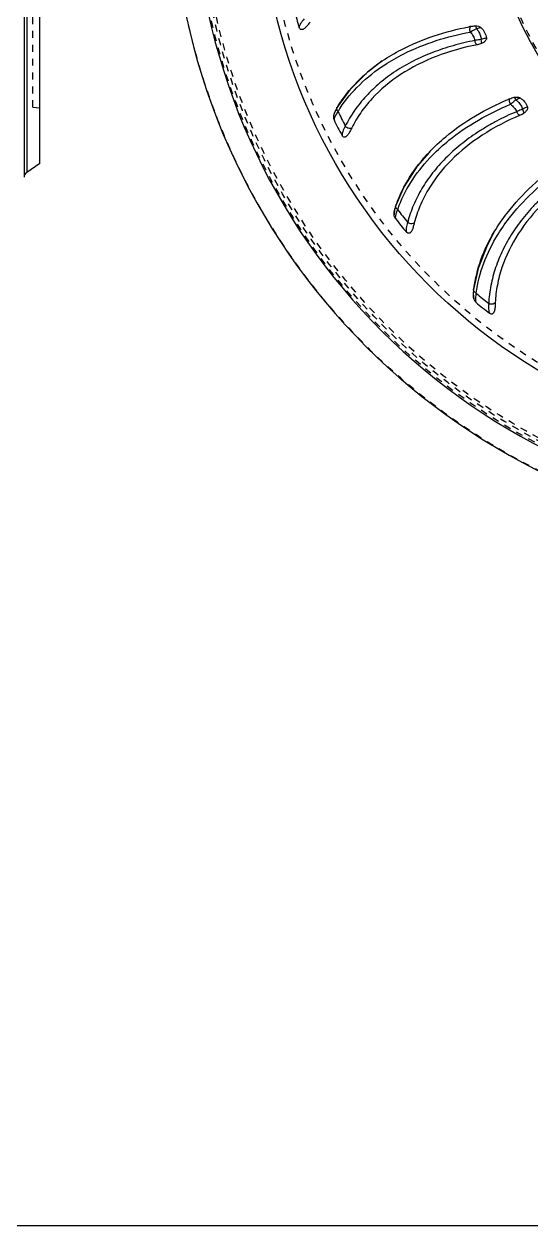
# Model space of a CAD drawing. Header units: millimetres. Extents: x 723 to 11228, y -2384 to 1578.
# Drawn here: x 1512.1 to 1631.7, y -80.4 to 202.8 of the extents above; entities that cross this region are included whole.
import ezdxf

# ---------------------------------------------------------------- set-up
doc = ezdxf.new("R2010")
doc.units = ezdxf.units.MM
doc.header["$LTSCALE"] = 16.335
doc.linetypes.add('HIDDEN', pattern=[0.2, 0.1, -0.1])
doc.layers.get('0').update_dxf_attribs({"linetype": 'CONTINUOUS'})
doc.layers.add('DEFAULT_2', color=8, linetype='HIDDEN')

msp = doc.modelspace()

# ---------------------------------------------------------------- linework, layer by layer
at = {"color": 7, "linetype": 'Continuous'}
for p, q in [((1512.129, 308.161), (1512.129, 166.692)), ((1512.788, 307.01), (1512.788, 167.846)), ((1515.886, 169.929), (1515.886, 304.923)), ((1585.262, 181.703), (1585.129, 181.119)), ((1585.636, 182.598), (1585.262, 181.703)), ((1585.976, 183.201), (1585.636, 182.598)), ((1585.975, 183.2), (1585.976, 183.201)), ((1515.886, 169.928), (1512.788, 167.842)), ((1599.522, 159.037), (1599.413, 157.835)), ((1599.811, 160.029), (1599.522, 159.037))]:
    msp.add_line(p, q, dxfattribs=at)
msp.add_lwpolyline([(993.956, 533.645), (2003.412, 533.645), (2003.412, -80.393), (993.956, -80.393)], close=True)
for points in [[(1596.623, 194.076), (1593.102, 191.412), (1588.962, 187.299), (1585.975, 183.2)], [(1607.724, 172.629), (1604.874, 169.28), (1601.805, 164.519), (1599.81, 160.026)], [(1623.038, 153.806), (1621.336, 150.646), (1619.223, 145.201), (1618.16, 140.236)], [(1618.16, 140.239), (1618.085, 139.217), (1618.22, 138.04)]]:
    msp.add_lwpolyline(points, dxfattribs=at)
for radius in [135.62, 81.527]:
    msp.add_circle((1703.239, 237.426), radius, dxfattribs=at)
for centre, radius, start, end in [((1703.239, 237.426), 156.319, 100.49785, 79.50215), ((1703.239, 237.426), 151.093, 100.82307, 79.17693), ((1676.548, 231.201), 103.737, 194.07301, 196.36445), ((1629.975, 134.749), 68.613, 100.49891, 100.85267), ((1650.138, 86.073), 119.724, 104.61999, 105.13088), ((1652.891, 121.857), 68.532, 112.5002, 112.85323), ((1554.897, 276.552), 117.325, 307.81991, 308.07816), ((1682.767, 78.358), 119.728, 116.62358, 117.13087), ((1612.333, 166.035), 30.731, 147.00912, 148.28699), ((1677.073, 225.168), 100.533, 205.30974, 207.50732), ((1612.526, 165.91), 30.961, 146.54651, 147.01009), ((1678.418, 225.808), 103.731, 206.07119, 208.36299), ((1513.626, 166.598), 1.5, 123.95788, 176.41702), ((1600.383, 159.826), 0.604, 160.73074, 166.46783), ((1629.16, 148.717), 30.731, 159.00913, 160.28699), ((1680.191, 220.018), 100.533, 217.30974, 219.50732), ((1629.374, 148.636), 30.96, 158.55613, 159.01011), ((1681.368, 220.919), 103.72, 218.06746, 220.35849), ((1618.762, 140.159), 0.604, 172.77181, 178.95331), ((1684.312, 215.629), 100.533, 229.30974, 231.50732), ((1685.269, 216.747), 103.707, 230.06368, 232.35377)]:
    msp.add_arc(centre, radius, start, end, dxfattribs=at)
for points, knots in [([(1578.221, 203.975), (1577.908, 203.636), (1577.491, 203.139), (1577.126, 202.438), (1577.03, 202.12), (1577.013, 201.974)], [0, 0, 0, 0, 0.5851009, 0.8137821, 1, 1, 1, 1]), ([(1579.608, 203.24), (1579.418, 203.003), (1579.138, 202.648), (1578.749, 202.193), (1578.448, 201.881), (1578.173, 201.658), (1577.933, 201.527), (1577.741, 201.463), (1577.533, 201.449), (1577.311, 201.52), (1577.119, 201.704), (1577.042, 201.878), (1577.013, 201.974)], [0, 0, 0, 0, 0.2539907, 0.3784531, 0.4996897, 0.6161822, 0.6724856, 0.7278618, 0.7838423, 0.8445291, 0.9165742, 1, 1, 1, 1]), ([(1596.623, 194.076), (1598.063, 195.05), (1604.403, 198.796), (1611.544, 201.079), (1617.057, 202.135)], [0, 0, 0, 0, 0.2364711, 1, 1, 1, 1]), ([(1617.372, 200.905), (1617.342, 201.04), (1617.304, 201.31), (1617.292, 201.691), (1617.343, 201.997), (1617.42, 202.167), (1617.473, 202.214)], [0, 0, 0, 0, 0.3074397, 0.6053582, 0.8421267, 1, 1, 1, 1]), ([(1618.888, 201.645), (1618.761, 201.583), (1618.254, 201.339), (1617.75, 201.089), (1617.372, 200.905)], [0, 0, 0, 0, 0.2514606, 1, 1, 1, 1]), ([(1617.473, 202.214), (1617.658, 202.248), (1618.029, 202.315), (1618.407, 202.351), (1618.596, 202.348)], [0, 0, 0, 0, 0.4987415, 1, 1, 1, 1]), ([(1618.596, 202.348), (1618.829, 202.343), (1619.298, 202.289), (1619.751, 202.086), (1619.919, 201.919)], [0, 0, 0, 0, 0.4959759, 1, 1, 1, 1]), ([(1618.888, 201.645), (1618.844, 201.784), (1618.757, 202.023), (1618.654, 202.256), (1618.596, 202.348)], [0, 0, 0, 0, 0.5735743, 1, 1, 1, 1]), ([(1618.888, 201.645), (1619.034, 201.471), (1619.37, 201.009), (1619.76, 200.178), (1619.915, 199.504), (1619.946, 199.163)], [0, 0, 0, 0, 0.2488904, 0.6245378, 1, 1, 1, 1]), ([(1619.919, 201.919), (1620.25, 201.591), (1620.832, 200.844), (1621.127, 199.934), (1621.182, 199.472)], [0, 0, 0, 0, 0.4998084, 1, 1, 1, 1]), ([(1618.456, 198.899), (1616.722, 198.606), (1614.174, 197.969), (1610.866, 196.933), (1608.472, 196.077), (1606.159, 195.125), (1603.222, 193.732), (1599.784, 191.753), (1596.64, 189.443), (1594.373, 187.422), (1592.31, 185.316), (1590.038, 182.49), (1588.508, 180.029), (1587.905, 178.736)], [0, 0, 0, 0, 0.1391804, 0.2073565, 0.2744418, 0.3404175, 0.4052995, 0.5317363, 0.6538274, 0.7133763, 0.7720291, 0.887033, 1, 1, 1, 1]), ([(1597.232, 193.202), (1598.664, 194.134), (1604.944, 197.71), (1611.96, 199.894), (1617.371, 200.905)], [0, 0, 0, 0, 0.2368915, 1, 1, 1, 1]), ([(1617.372, 200.905), (1617.63, 200.606), (1618.111, 199.997), (1618.372, 199.262), (1618.456, 198.899)], [0, 0, 0, 0, 0.5152924, 1, 1, 1, 1]), ([(1619.946, 199.163), (1619.821, 199.14), (1619.506, 199.087), (1619.009, 199.001), (1618.637, 198.937), (1618.456, 198.899)], [0, 0, 0, 0, 0.2524693, 0.6324407, 1, 1, 1, 1]), ([(1619.059, 197.901), (1619.001, 197.898), (1618.859, 197.981), (1618.699, 198.2), (1618.558, 198.521), (1618.485, 198.768), (1618.456, 198.899)], [0, 0, 0, 0, 0.1424133, 0.366311, 0.6694525, 1, 1, 1, 1]), ([(1621.181, 199.472), (1621.077, 199.45), (1620.819, 199.392), (1620.402, 199.307), (1620.097, 199.215), (1619.946, 199.163)], [0, 0, 0, 0, 0.2498577, 0.6246926, 1, 1, 1, 1]), ([(1620.056, 198.185), (1620.066, 198.234), (1620.07, 198.363), (1620.045, 198.692), (1619.991, 198.966), (1619.946, 199.163)], [0, 0, 0, 0, 0.1547015, 0.3874256, 1, 1, 1, 1]), ([(1621.182, 199.472), (1621.191, 199.394), (1621.179, 199.236), (1621.034, 198.881), (1620.649, 198.499), (1620.259, 198.277), (1620.057, 198.184)], [0, 0, 0, 0, 0.1297591, 0.2573198, 0.6299418, 1, 1, 1, 1]), ([(1619.06, 197.9), (1615.76, 197.27), (1609.449, 195.522), (1600.932, 191.284), (1595.078, 186.451), (1591.469, 181.964), (1590.031, 179.545), (1589.411, 178.303)], [0, 0, 0, 0, 0.2741959, 0.5312351, 0.7713201, 0.8866693, 1, 1, 1, 1]), ([(1586.155, 183.381), (1587.433, 185.466), (1590.578, 189.438), (1594.492, 192.635), (1596.623, 194.076)], [0, 0, 0, 0, 0.4873345, 1, 1, 1, 1]), ([(1586.694, 182.978), (1588.015, 184.977), (1591.214, 188.775), (1595.116, 191.825), (1597.232, 193.202)], [0, 0, 0, 0, 0.4870068, 1, 1, 1, 1]), ([(1607.724, 172.629), (1608.937, 173.909), (1614.412, 179.005), (1621.021, 182.795), (1626.275, 185.01)], [0, 0, 0, 0, 0.2362333, 1, 1, 1, 1]), ([(1626.839, 183.873), (1626.782, 183.998), (1626.688, 184.253), (1626.598, 184.623), (1626.584, 184.933), (1626.624, 185.115), (1626.665, 185.173)], [0, 0, 0, 0, 0.3071453, 0.6048495, 0.8417482, 1, 1, 1, 1]), ([(1626.665, 185.172), (1626.839, 185.245), (1627.189, 185.387), (1627.552, 185.501), (1627.738, 185.536)], [0, 0, 0, 0, 0.4987308, 1, 1, 1, 1]), ([(1628.168, 184.911), (1628.092, 184.853), (1627.787, 184.616), (1627.484, 184.377), (1627.256, 184.198)], [0, 0, 0, 0, 0.2479624, 1, 1, 1, 1]), ([(1627.738, 185.536), (1627.966, 185.58), (1628.433, 185.623), (1628.915, 185.518), (1629.113, 185.391)], [0, 0, 0, 0, 0.4959778, 1, 1, 1, 1]), ([(1628.168, 184.911), (1628.097, 185.038), (1627.963, 185.253), (1627.814, 185.459), (1627.738, 185.537)], [0, 0, 0, 0, 0.5729351, 1, 1, 1, 1]), ([(1628.168, 184.911), (1628.347, 184.772), (1628.772, 184.39), (1629.326, 183.658), (1629.618, 183.031), (1629.719, 182.704)], [0, 0, 0, 0, 0.2488904, 0.6245378, 1, 1, 1, 1]), ([(1629.113, 185.391), (1629.505, 185.139), (1630.229, 184.53), (1630.706, 183.701), (1630.856, 183.26)], [0, 0, 0, 0, 0.4998074, 1, 1, 1, 1]), ([(1586.191, 182.189), (1586.008, 181.94), (1585.699, 181.478), (1585.446, 180.98), (1585.361, 180.749)], [0, 0, 0, 0, 0.5568122, 1, 1, 1, 1]), ([(1586.19, 182.189), (1586.124, 182.265), (1586.009, 182.428), (1585.898, 182.695), (1585.877, 182.966), (1585.936, 183.13), (1585.978, 183.198)], [0, 0, 0, 0, 0.2750507, 0.5411062, 0.7809432, 1, 1, 1, 1]), ([(1628.316, 182.136), (1626.682, 181.489), (1624.322, 180.336), (1621.302, 178.635), (1619.137, 177.3), (1617.073, 175.888), (1614.49, 173.914), (1611.538, 171.264), (1608.943, 168.351), (1607.146, 165.903), (1605.566, 163.414), (1603.932, 160.177), (1602.946, 157.452), (1602.626, 156.061)], [0, 0, 0, 0, 0.1391804, 0.2073565, 0.2744418, 0.3404175, 0.4052995, 0.5317363, 0.6538274, 0.7133763, 0.7720291, 0.887033, 1, 1, 1, 1]), ([(1629.113, 181.285), (1626.016, 179.982), (1620.205, 176.96), (1612.755, 171.042), (1608.032, 165.098), (1605.434, 159.958), (1604.53, 157.293), (1604.182, 155.949)], [0, 0, 0, 0, 0.2741901, 0.5312288, 0.7713163, 0.8866671, 1, 1, 1, 1]), ([(1608.493, 171.9), (1609.709, 173.138), (1615.162, 178.056), (1621.672, 181.724), (1626.839, 183.873)], [0, 0, 0, 0, 0.2366397, 1, 1, 1, 1]), ([(1626.839, 183.873), (1627.154, 183.634), (1627.751, 183.138), (1628.159, 182.473), (1628.316, 182.136)], [0, 0, 0, 0, 0.5152924, 1, 1, 1, 1]), ([(1629.719, 182.704), (1629.602, 182.655), (1629.305, 182.538), (1628.836, 182.351), (1628.486, 182.21), (1628.316, 182.136)], [0, 0, 0, 0, 0.2524693, 0.6324407, 1, 1, 1, 1]), ([(1629.112, 181.284), (1629.056, 181.27), (1628.901, 181.322), (1628.699, 181.503), (1628.494, 181.788), (1628.372, 182.014), (1628.316, 182.136)], [0, 0, 0, 0, 0.1427466, 0.3668682, 0.6698081, 1, 1, 1, 1]), ([(1630.856, 183.259), (1630.76, 183.217), (1630.52, 183.107), (1630.133, 182.938), (1629.855, 182.785), (1629.719, 182.704)], [0, 0, 0, 0, 0.2498582, 0.624694, 1, 1, 1, 1]), ([(1630.03, 181.771), (1630.03, 181.823), (1630.006, 181.949), (1629.913, 182.265), (1629.804, 182.521), (1629.719, 182.704)], [0, 0, 0, 0, 0.155447, 0.3883503, 1, 1, 1, 1]), ([(1630.856, 183.26), (1630.881, 183.186), (1630.902, 183.03), (1630.835, 182.654), (1630.54, 182.202), (1630.208, 181.904), (1630.03, 181.772)], [0, 0, 0, 0, 0.1297551, 0.2573195, 0.6299535, 1, 1, 1, 1]), ([(1585.131, 181.118), (1585.121, 181.048), (1585.095, 180.746), (1585.14, 180.429), (1585.243, 180.22)], [0, 0, 0, 0, 0.2332337, 1, 1, 1, 1]), ([(1585.361, 180.749), (1585.343, 180.7), (1585.285, 180.529), (1585.246, 180.35), (1585.241, 180.221)], [0, 0, 0, 0, 0.2854005, 1, 1, 1, 1]), ([(1587.905, 178.736), (1587.671, 178.34), (1587.367, 177.768), (1587.154, 177.008), (1587.126, 176.678), (1587.139, 176.532)], [0, 0, 0, 0, 0.5847612, 0.8135396, 1, 1, 1, 1]), ([(1587.905, 178.736), (1588.007, 178.635), (1588.435, 178.321), (1589.041, 178.174), (1589.41, 178.304)], [0, 0, 0, 0, 0.2676235, 1, 1, 1, 1]), ([(1589.411, 178.303), (1589.276, 178.032), (1589.076, 177.627), (1588.791, 177.103), (1588.561, 176.737), (1588.339, 176.463), (1588.131, 176.285), (1587.958, 176.183), (1587.757, 176.126), (1587.526, 176.15), (1587.3, 176.29), (1587.189, 176.443), (1587.141, 176.531)], [0, 0, 0, 0, 0.2539923, 0.378437, 0.4996549, 0.6161399, 0.6724471, 0.727833, 0.7838267, 0.8445247, 0.9165741, 1, 1, 1, 1]), ([(1599.942, 160.238), (1600.741, 162.492), (1602.93, 166.933), (1605.996, 170.805), (1607.724, 172.629)], [0, 0, 0, 0, 0.4876951, 1, 1, 1, 1]), ([(1600.557, 159.954), (1601.413, 162.134), (1603.685, 166.416), (1606.767, 170.143), (1608.493, 171.9)], [0, 0, 0, 0, 0.4873746, 1, 1, 1, 1]), ([(1623.038, 153.806), (1623.959, 155.35), (1628.287, 161.641), (1634.075, 166.847), (1638.853, 170.175)], [0, 0, 0, 0, 0.2359121, 1, 1, 1, 1]), ([(1641.447, 167.789), (1639.982, 166.816), (1637.914, 165.197), (1635.313, 162.906), (1633.474, 161.15), (1631.748, 159.34), (1629.632, 156.872), (1627.296, 153.666), (1625.363, 150.277), (1624.114, 147.509), (1623.086, 144.746), (1622.161, 141.24), (1621.763, 138.37), (1621.739, 136.943)], [0, 0, 0, 0, 0.1391804, 0.2073565, 0.2744418, 0.3404175, 0.4052995, 0.5317363, 0.6538274, 0.7133763, 0.7720291, 0.887033, 1, 1, 1, 1]), ([(1642.401, 167.121), (1639.642, 165.203), (1634.585, 161.037), (1628.527, 153.699), (1625.143, 146.902), (1623.669, 141.333), (1623.338, 138.538), (1623.277, 137.15)], [0, 0, 0, 0, 0.2741848, 0.5312235, 0.771314, 0.886666, 1, 1, 1, 1]), ([(1623.932, 153.253), (1624.865, 154.756), (1629.214, 160.869), (1634.933, 165.935), (1639.64, 169.181)], [0, 0, 0, 0, 0.2362997, 1, 1, 1, 1]), ([(1600.23, 159.083), (1600.154, 159.139), (1600.016, 159.266), (1599.857, 159.487), (1599.77, 159.728), (1599.778, 159.893), (1599.795, 159.967)], [0, 0, 0, 0, 0.2724786, 0.5378202, 0.7797172, 1, 1, 1, 1]), ([(1600.23, 159.083), (1600.196, 159.006), (1600.071, 158.718), (1599.959, 158.424), (1599.889, 158.205)], [0, 0, 0, 0, 0.2680278, 1, 1, 1, 1]), ([(1599.711, 156.966), (1599.659, 157.032), (1599.497, 157.298), (1599.43, 157.61), (1599.414, 157.835)], [0, 0, 0, 0, 0.269749, 1, 1, 1, 1]), ([(1599.889, 158.205), (1599.815, 157.974), (1599.708, 157.568), (1599.68, 157.14), (1599.71, 156.965)], [0, 0, 0, 0, 0.5776234, 1, 1, 1, 1]), ([(1602.626, 156.061), (1602.479, 155.627), (1602.302, 155.007), (1602.25, 154.222), (1602.29, 153.894), (1602.333, 153.753)], [0, 0, 0, 0, 0.5842492, 0.8131734, 1, 1, 1, 1]), ([(1604.182, 155.949), (1604.106, 155.657), (1603.994, 155.221), (1603.824, 154.652), (1603.675, 154.248), (1603.515, 153.936), (1603.349, 153.72), (1603.201, 153.584), (1603.017, 153.488), (1602.788, 153.462), (1602.538, 153.552), (1602.398, 153.679), (1602.334, 153.754)], [0, 0, 0, 0, 0.2539866, 0.3784024, 0.4995917, 0.6160676, 0.672383, 0.7277865, 0.7838028, 0.8445166, 0.9165696, 1, 1, 1, 1]), ([(1602.626, 156.061), (1602.745, 155.985), (1603.228, 155.767), (1603.846, 155.748), (1604.181, 155.948)], [0, 0, 0, 0, 0.2672404, 1, 1, 1, 1]), ([(1618.241, 140.463), (1618.545, 142.762), (1619.708, 147.413), (1621.792, 151.718), (1623.038, 153.806)], [0, 0, 0, 0, 0.4881823, 1, 1, 1, 1]), ([(1618.767, 139.4), (1619.091, 141.794), (1620.346, 146.637), (1622.591, 151.095), (1623.932, 153.253)], [0, 0, 0, 0, 0.4873317, 1, 1, 1, 1]), ([(1618.768, 139.4), (1618.682, 139.439), (1618.521, 139.534), (1618.32, 139.716), (1618.184, 139.933), (1618.157, 140.094), (1618.158, 140.17)], [0, 0, 0, 0, 0.2724744, 0.5377569, 0.7797131, 1, 1, 1, 1]), ([(1618.768, 139.4), (1618.75, 139.318), (1618.688, 139.012), (1618.64, 138.703), (1618.617, 138.476)], [0, 0, 0, 0, 0.2679019, 1, 1, 1, 1]), ([(1618.696, 137.229), (1618.631, 137.284), (1618.413, 137.517), (1618.282, 137.817), (1618.22, 138.039)], [0, 0, 0, 0, 0.2703408, 1, 1, 1, 1]), ([(1618.617, 138.476), (1618.592, 138.235), (1618.572, 137.816), (1618.632, 137.394), (1618.696, 137.228)], [0, 0, 0, 0, 0.5769175, 1, 1, 1, 1]), ([(1621.739, 136.943), (1621.686, 136.49), (1621.641, 135.849), (1621.752, 135.074), (1621.858, 134.761), (1621.928, 134.633)], [0, 0, 0, 0, 0.5835868, 0.8126988, 1, 1, 1, 1]), ([(1621.739, 136.943), (1621.871, 136.893), (1622.385, 136.781), (1622.99, 136.888), (1623.276, 137.149)], [0, 0, 0, 0, 0.2667496, 1, 1, 1, 1]), ([(1623.277, 137.15), (1623.263, 136.85), (1623.244, 136.404), (1623.195, 135.815), (1623.133, 135.392), (1623.041, 135.054), (1622.924, 134.81), (1622.807, 134.648), (1622.648, 134.516), (1622.43, 134.444), (1622.168, 134.48), (1622.006, 134.574), (1621.928, 134.634)], [0, 0, 0, 0, 0.2539755, 0.3783525, 0.4995041, 0.6159682, 0.6722944, 0.7277212, 0.7837673, 0.8445022, 0.9165615, 1, 1, 1, 1])]:
    msp.add_open_spline(points, degree=3, knots=knots, dxfattribs=at)
for points in [[(1620.057, 198.184), (1619.742, 198.04), (1619.399, 197.965), (1619.06, 197.9)], [(1630.03, 181.772), (1629.753, 181.565), (1629.432, 181.419), (1629.113, 181.285)]]:
    msp.add_open_spline(points, degree=3, dxfattribs=at)
at = {"layer": 'DEFAULT_2', "color": 8, "linetype": 'HIDDEN'}
for p, q in [((1514.186, 183.176), (1514.186, 291.676)), ((1514.186, 183.176), (1515.886, 182.998)), ((1585.976, 183.201), (1586.153, 183.382)), ((1599.81, 160.026), (1599.811, 160.029)), ((1599.811, 160.029), (1599.942, 160.237)), ((1618.16, 140.239), (1618.241, 140.462)), ((1618.16, 140.236), (1618.16, 140.239))]:
    msp.add_line(p, q, dxfattribs=at)
for radius in [156.205, 150.739, 150.001, 149.369, 134.066, 81.052]:
    msp.add_circle((1703.239, 237.426), radius, dxfattribs=at)
for points, knots in [([(1586.155, 183.381), (1585.943, 183.035), (1585.516, 182.326), (1585.187, 181.54), (1585.131, 181.118)], [0, 0, 0, 0, 0.487441, 1, 1, 1, 1]), ([(1599.414, 157.835), (1599.384, 158.256), (1599.542, 159.084), (1599.808, 159.859), (1599.942, 160.238)], [0, 0, 0, 0, 0.5123782, 1, 1, 1, 1]), ([(1618.22, 138.039), (1618.109, 138.44), (1618.092, 139.269), (1618.189, 140.071), (1618.241, 140.463)], [0, 0, 0, 0, 0.5120572, 1, 1, 1, 1])]:
    msp.add_open_spline(points, degree=3, knots=knots, dxfattribs=at)

doc.saveas('drawing.dxf')
